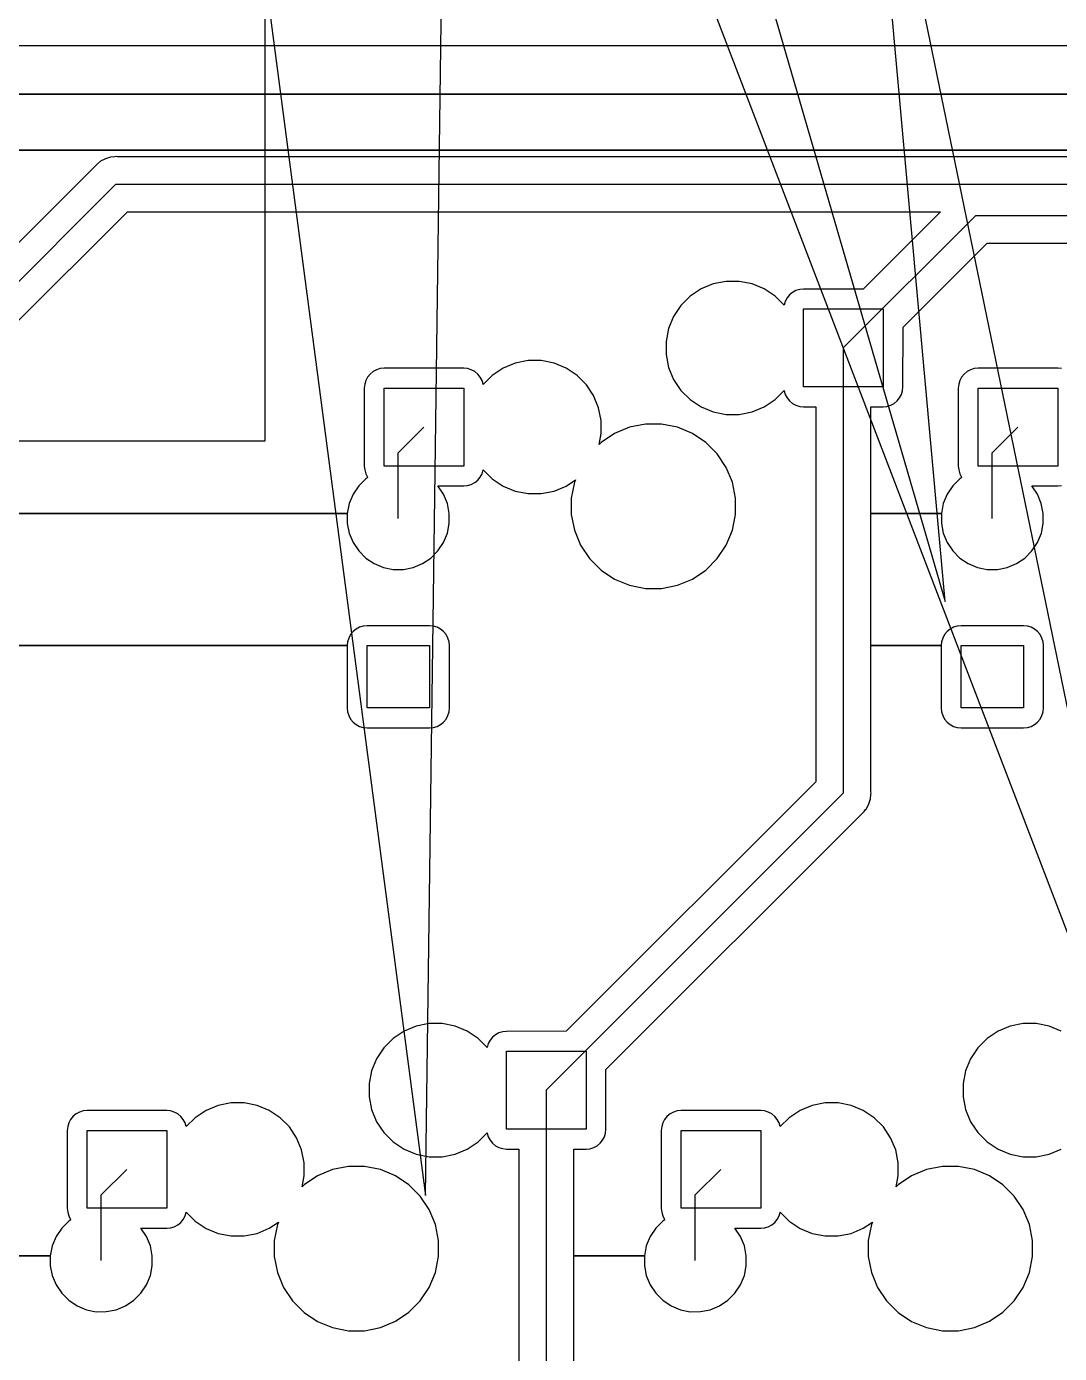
# Model space of a CAD drawing. Extents: x -29462 to 42578, y -23213 to 32194.
# Drawn here: x 7011 to 10691, y -13109 to -8379 of the extents above; entities that cross this region are included whole.
import ezdxf

# ---------------------------------------------------------------- set-up
doc = ezdxf.new("R2010")
doc.units = 0

msp = doc.modelspace()

# ---------------------------------------------------------------- linework, layer by layer
at = {"layer": 'Layer 1'}
for p, q in [((8431.6, -12545.546), (8594.55, -488.988)), ((11077.43, -12545.546), (8594.55, -488.988)), ((10283.7, -10428.88), (9388.29, -488.988)), ((7050.11, -2033.48), (8431.6, -12545.546)), ((7050.11, -2033.48), (11077.43, -12545.546)), ((7843.86, -2033.48), (10283.7, -10428.88)), ((7859.36, -8312.22), (7859.36, -9856.71)), ((4253.88, -8446.25), (38628, -8446.25)), ((17317.3906, -8619.97993), (4802.4, -8619.98)), ((4802.4, -8619.98), (17317.4, -8619.98)), ((17211.74058, -8820.3615), (4907.47, -8820.36)), ((4907.4732, -8820.3618), (17211.8, -8820.36)), ((7310.1702, -8844.60111), (7291.6282, -8850.21733)), ((7324.62, -8843.19), (7310.1702, -8844.60111)), ((7329.444, -8842.710223), (7324.618, -8843.19)), ((7324.618, -8843.19), (7324.62, -8843.19)), ((7334.27, -8843.19), (7329.444, -8842.710223)), ((16584.91978, -8843.19), (7334.27, -8843.19)), ((7256.49023, -8875.38977), (6816.81623, -9315.06377)), ((7259.56645, -8871.63622), (7256.49023, -8875.38977)), ((7263.32, -8868.56), (7259.56645, -8871.63622)), ((7274.55, -8859.36), (7263.3176, -8868.56044)), ((7263.3176, -8868.56044), (7263.32, -8868.56)), ((7274.5538, -8859.36132), (7274.55, -8859.36)), ((7274.55, -8859.36), (7274.55, -8859.36)), ((7291.6282, -8850.21733), (7274.5538, -8859.36132)), ((6745.95, -9524.84), (7329.303, -8941.487)), ((7329.31, -8941.49), (16589.6, -8941.49)), ((6958.66, -9451.35), (7370.168, -9039.842)), ((7370.168, -9039.842), (10267, -9039.85)), ((9920.95, -9524.84), (10393.107, -9052.4)), ((10267, -9039.85), (9991.777, -9315.073)), ((10393.1, -9052.4), (16543.6, -9052.4)), ((10133.7, -9451.35), (10434.097, -9150.953)), ((10434.097, -9150.953), (12272.6, -9150.96)), ((9414.3054, -9314.64867), (9375.4434, -9340.58487)), ((9457.4571, -9296.75577), (9414.3054, -9314.64867)), ((9503.29, -9287.64), (9457.4571, -9296.75577)), ((9550.021606, -9287.638025), (9503.29, -9287.64)), ((9595.854506, -9296.753795), (9550.021606, -9287.638025)), ((9639.034506, -9314.646695), (9595.854506, -9296.753795)), ((9677.868206, -9340.582895), (9639.034506, -9314.646695)), ((9765.6111, -9316.42467), (9752.2902, -9320.46044)), ((9779.44, -9315.07), (9765.6111, -9316.42467)), ((9991.777, -9315.073), (9779.44, -9315.07)), ((9375.4434, -9340.58487), (9342.3952, -9373.63307)), ((9709.844006, -9372.586895), (9677.868206, -9340.582895)), ((9713.93622, -9358.84264), (9709.90045, -9372.13534)), ((9720.48377, -9346.59424), (9713.93622, -9358.84264)), ((9729.2891, -9335.84154), (9720.48377, -9346.59424)), ((9740.0418, -9327.00799), (9729.2891, -9335.84154)), ((9752.2902, -9320.46044), (9740.0418, -9327.00799)), ((9316.4308, -9412.49507), (9298.5661, -9455.67507)), ((9342.3952, -9373.63307), (9316.4308, -9412.49507)), ((9709.90045, -9372.13534), (9709.844006, -9372.586895)), ((9779.44, -9663.75), (9779.44, -9385.96)), ((9779.44, -9385.96), (10062.8, -9385.96)), ((10062.8, -9385.96), (10062.8, -9663.75)), ((9298.5661, -9455.67507), (9289.45033, -9501.50797)), ((10133.69424, -9663.75576), (10133.7, -9451.35)), ((9289.45033, -9501.50797), (9289.45, -9548.21)), ((9289.45, -9548.21), (9298.56577, -9594.0429)), ((9920.95, -9524.84), (9920.95, -11112.3)), ((8271.1611, -9598.64467), (8257.8684, -9602.68044)), ((8284.99, -9597.29), (8271.1611, -9598.64467)), ((8568.311606, -9597.291975), (8284.99, -9597.29)), ((8582.140506, -9598.646645), (8568.311606, -9597.291975)), ((8595.461406, -9602.682415), (8582.140506, -9598.646645)), ((8708.7454, -9596.86867), (8669.8834, -9622.80487)), ((8751.8971, -9578.97577), (8708.7454, -9596.86867)), ((8797.73, -9569.86), (8751.8971, -9578.97577)), ((8844.47213, -9569.86203), (8797.73, -9569.86)), ((8890.30503, -9578.9778), (8844.47213, -9569.86203)), ((8933.48503, -9596.8707), (8890.30503, -9578.9778)), ((8972.31873, -9622.8069), (8933.48503, -9596.8707)), ((9298.56577, -9594.0429), (9316.43047, -9637.2229)), ((10387.8711, -9598.64467), (10374.5784, -9602.68044)), ((10401.7, -9597.29), (10387.8711, -9598.64467)), ((10684.981606, -9597.291975), (10401.7, -9597.29)), ((10698.810506, -9598.646645), (10684.981606, -9597.291975)), ((8219.4862, -9641.06264), (8215.45043, -9654.35534)), ((8226.03375, -9628.81424), (8219.4862, -9641.06264)), ((8234.8673, -9618.06154), (8226.03375, -9628.81424)), ((8245.5917, -9609.22799), (8234.8673, -9618.06154)), ((8257.8684, -9602.68044), (8245.5917, -9609.22799)), ((8607.709806, -9609.229965), (8595.461406, -9602.682415)), ((8618.462506, -9618.063515), (8607.709806, -9609.229965)), ((8627.267836, -9628.816215), (8618.462506, -9618.063515)), ((8633.815386, -9641.064615), (8627.267836, -9628.816215)), ((8637.851156, -9654.357315), (8633.815386, -9641.064615)), ((8669.8834, -9622.80487), (8637.9076, -9654.80887)), ((9005.36693, -9655.8551), (8972.31873, -9622.8069)), ((9316.43047, -9637.2229), (9342.39487, -9676.0849)), ((10336.1962, -9641.06264), (10332.16043, -9654.35534)), ((10342.74375, -9628.81424), (10336.1962, -9641.06264)), ((10351.5773, -9618.06154), (10342.74375, -9628.81424)), ((10362.3017, -9609.22799), (10351.5773, -9618.06154)), ((10374.5784, -9602.68044), (10362.3017, -9609.22799)), ((8215.45043, -9654.35534), (8214.09576, -9668.18424)), ((8214.09576, -9668.18424), (8214.1, -9945.98)), ((8284.99, -9945.98), (8284.99, -9668.18)), ((8284.99, -9668.18), (8568.32, -9668.18)), ((8568.32, -9668.18), (8568.32, -9945.98)), ((8637.9076, -9654.80887), (8637.851156, -9654.357315)), ((9031.33133, -9694.7171), (9005.36693, -9655.8551)), ((9049.22423, -9737.8971), (9031.33133, -9694.7171)), ((9342.39487, -9676.0849), (9375.44307, -9709.1049)), ((9677.8766, -9709.10693), (9709.8524, -9677.13113)), ((9709.8524, -9677.13113), (9709.908844, -9677.582685)), ((9709.908844, -9677.582685), (9713.944614, -9690.875385)), ((9713.944614, -9690.875385), (9720.492164, -9703.123785)), ((10062.8, -9663.75), (9779.44, -9663.75)), ((10121.75625, -9703.12576), (10128.3038, -9690.87736)), ((10128.3038, -9690.87736), (10132.33957, -9677.58466)), ((10132.33957, -9677.58466), (10133.69424, -9663.75576)), ((10330.80576, -9668.18424), (10330.8, -9945.98)), ((10332.16043, -9654.35534), (10330.80576, -9668.18424)), ((10401.7, -9945.98), (10401.7, -9668.18)), ((10401.7, -9668.18), (10685, -9668.18)), ((10685, -9668.18), (10685, -9945.98)), ((9058.34, -9783.73), (9049.22423, -9737.8971)), ((9375.44307, -9709.1049), (9414.30507, -9735.0693)), ((9414.30507, -9735.0693), (9457.45677, -9752.9622)), ((9595.8629, -9752.96423), (9639.0429, -9735.07133)), ((9639.0429, -9735.07133), (9677.8766, -9709.10693)), ((9720.492164, -9703.123785), (9729.297494, -9713.876485)), ((9729.297494, -9713.876485), (9740.050194, -9722.681815)), ((9740.050194, -9722.681815), (9752.298594, -9729.257585)), ((9752.298594, -9729.257585), (9765.619494, -9733.293355)), ((9765.619494, -9733.293355), (9779.448394, -9734.648025)), ((9779.448394, -9734.648025), (9822.76, -9734.65)), ((9822.76, -9734.65), (9822.76, -11071.6)), ((10019.4, -10114.7), (10019.4, -9734.65)), ((10019.4, -9734.65), (10062.8, -9734.65)), ((10062.8, -9734.65), (10076.6289, -9733.29533)), ((10076.6289, -9733.29533), (10089.9216, -9729.25956)), ((10089.9216, -9729.25956), (10102.1983, -9722.68379)), ((10102.1983, -9722.68379), (10112.9227, -9713.87846)), ((10112.9227, -9713.87846), (10121.75625, -9703.12576)), ((9058.33592, -9830.43314), (9058.34, -9783.73)), ((9457.45677, -9752.9622), (9503.28967, -9762.07797)), ((9503.28967, -9762.07797), (9550.03, -9762.08)), ((9550.03, -9762.08), (9595.8629, -9752.96423)), ((8335.14, -9898.22), (8426.5799, -9807.0623)), ((9050.65948, -9869.04114), (9058.33592, -9830.43314)), ((9105.7492, -9829.8405), (9057.7997, -9861.8727)), ((9159.0327, -9807.7707), (9105.7492, -9829.8405)), ((9215.59, -9796.51), (9159.0327, -9807.7707)), ((9273.2759, -9796.5377), (9215.59, -9796.51)), ((9329.8332, -9807.7984), (9273.2759, -9796.5377)), ((9383.1167, -9829.8682), (9329.8332, -9807.7984)), ((9431.0662, -9861.9004), (9383.1167, -9829.8682)), ((10451.8, -9898.22), (10543.2399, -9807.0623)), ((7859.36, -9856.71), (6314.93, -9856.71)), ((9057.7997, -9861.8727), (9050.65948, -9869.04114)), ((9471.8473, -9902.6815), (9431.0662, -9861.9004)), ((8335.14, -10132.5), (8335.14, -9898.22)), ((9503.8795, -9950.6592), (9471.8473, -9902.6815)), ((10451.8, -10132.5), (10451.8, -9898.22)), ((8214.1, -9945.98), (8215.45467, -9959.8089)), ((8215.45467, -9959.8089), (8219.49044, -9973.1016)), ((8219.49044, -9973.1016), (8226.03799, -9985.35)), ((8568.32, -9945.98), (8284.99, -9945.98)), ((8627.27623, -9985.37576), (8633.82378, -9973.12736)), ((8633.82378, -9973.12736), (8637.85955, -9959.83466)), ((8637.85955, -9959.83466), (8637.915994, -9959.383105)), ((8637.915994, -9959.383105), (8669.891794, -9991.358905)), ((9525.9493, -10003.9145), (9503.8795, -9950.6592)), ((10330.8, -9945.98), (10332.15467, -9959.8089)), ((10332.15467, -9959.8089), (10336.19044, -9973.1016)), ((10336.19044, -9973.1016), (10342.73799, -9985.35)), ((10685, -9945.98), (10401.7, -9945.98)), ((8194.231565, -10016.84596), (8174.334865, -10046.59216)), ((8219.518665, -9991.53066), (8194.231565, -10016.84596)), ((8226.997545, -9986.53533), (8219.518665, -9991.53066)), ((8226.03799, -9985.35), (8226.997545, -9986.53533)), ((8496.32132, -10046.5434), (8476.45292, -10016.8254)), ((8476.45292, -10016.8254), (8568.32, -10016.9)), ((8568.32, -10016.9), (8582.1489, -10015.54533)), ((8582.1489, -10015.54533), (8595.4698, -10011.50956)), ((8595.4698, -10011.50956), (8607.7182, -10004.93379)), ((8607.7182, -10004.93379), (8618.4709, -9996.12846)), ((8618.4709, -9996.12846), (8627.27623, -9985.37576)), ((8669.891794, -9991.358905), (8708.753794, -10017.323305)), ((8708.753794, -10017.323305), (8751.905494, -10035.216205)), ((8890.3029, -10035.18423), (8933.4829, -10017.29133)), ((8933.4829, -10017.29133), (8966.5029, -9995.22153)), ((8962.91868, -10003.88575), (8951.65798, -10060.47125)), ((8966.5029, -9995.22153), (8962.91868, -10003.88575)), ((9537.21, -10060.5), (9525.9493, -10003.9145)), ((10310.931565, -10016.84596), (10291.034865, -10046.59216)), ((10336.218665, -9991.53066), (10310.931565, -10016.84596)), ((10343.697545, -9986.53533), (10336.218665, -9991.53066)), ((10342.73799, -9985.35), (10343.697545, -9986.53533)), ((10612.94132, -10046.5434), (10593.07292, -10016.8254)), ((10593.07292, -10016.8254), (10685, -10016.9)), ((10685, -10016.9), (10698.8289, -10015.54533)), ((8174.334865, -10046.59216), (8160.647065, -10079.64036)), ((8510.00912, -10079.5916), (8496.32132, -10046.5434)), ((8751.905494, -10035.216205), (8797.738394, -10044.331975)), ((8797.738394, -10044.331975), (8844.47, -10044.3)), ((8844.47, -10044.3), (8890.3029, -10035.18423)), ((8951.65798, -10060.47125), (8951.66, -10118.1)), ((9537.2141, -10118.166), (9537.21, -10060.5)), ((10291.034865, -10046.59216), (10277.347065, -10079.64036)), ((10626.62912, -10079.5916), (10612.94132, -10046.5434)), ((6844.45, -10114.7), (8153.65, -10114.7)), ((8153.647955, -10114.74876), (6844.45, -10114.7)), ((8160.647065, -10079.64036), (8153.647955, -10114.74876)), ((8153.65, -10114.7), (8153.65, -10150.5)), ((8516.98, -10114.7), (8510.00912, -10079.5916)), ((8516.98348, -10150.52662), (8516.98, -10114.7)), ((8951.66, -10118.1), (8962.9207, -10174.6573)), ((9525.9534, -10174.7233), (9537.2141, -10118.166)), ((10019.4, -10586), (10019.4, -10114.7)), ((10019.4, -10114.7), (10270.3, -10114.7)), ((10270.347955, -10114.74876), (10019.4, -10114.7)), ((10270.3, -10114.7), (10270.3, -10150.5)), ((10277.347065, -10079.64036), (10270.347955, -10114.74876)), ((10633.6, -10114.7), (10626.62912, -10079.5916)), ((10633.67348, -10150.52662), (10633.6, -10114.7)), ((8153.65, -10150.5), (8160.64911, -10185.6084)), ((8510.0126, -10185.63502), (8516.98348, -10150.52662)), ((10270.3, -10150.5), (10277.29911, -10185.6084)), ((10626.7026, -10185.63502), (10633.67348, -10150.52662)), ((8160.64911, -10185.6084), (8174.33691, -10218.6566)), ((8496.3248, -10218.68322), (8510.0126, -10185.63502)), ((8962.9207, -10174.6573), (8984.9905, -10227.9408)), ((9503.8836, -10228.0068), (9525.9534, -10174.7233)), ((10277.29911, -10185.6084), (10290.98691, -10218.6566)), ((10613.0148, -10218.68322), (10626.7026, -10185.63502)), ((8174.33691, -10218.6566), (8194.23361, -10248.4028)), ((8194.23361, -10248.4028), (8219.52071, -10273.7181)), ((8451.141, -10273.74472), (8476.4281, -10248.42942)), ((8476.4281, -10248.42942), (8496.3248, -10218.68322)), ((8984.9905, -10227.9408), (9017.0227, -10275.9185)), ((9471.8514, -10275.9845), (9503.8836, -10228.0068)), ((10290.98691, -10218.6566), (10310.88361, -10248.4028)), ((10310.88361, -10248.4028), (10336.17071, -10273.7181)), ((10567.831, -10273.74472), (10593.1181, -10248.42942)), ((10593.1181, -10248.42942), (10613.0148, -10218.68322)), ((8219.52071, -10273.7181), (8249.26691, -10293.5865)), ((8249.26691, -10293.5865), (8282.34331, -10307.3025)), ((8282.34331, -10307.3025), (8317.42351, -10314.27338)), ((8353.21, -10314.3), (8388.3184, -10307.32912)), ((8388.3184, -10307.32912), (8421.3948, -10293.61312)), ((8421.3948, -10293.61312), (8451.141, -10273.74472)), ((9017.0227, -10275.9185), (9057.8038, -10316.6714)), ((9431.0703, -10316.7374), (9471.8514, -10275.9845)), ((10336.17071, -10273.7181), (10365.91691, -10293.5865)), ((10365.91691, -10293.5865), (10398.99331, -10307.3025)), ((10398.99331, -10307.3025), (10434.07351, -10314.27338)), ((10469.9, -10314.3), (10505.0084, -10307.32912)), ((10505.0084, -10307.32912), (10538.0848, -10293.61312)), ((10538.0848, -10293.61312), (10567.831, -10273.74472)), ((8317.42351, -10314.27338), (8353.21, -10314.3)), ((9057.8038, -10316.6714), (9105.7533, -10348.7318)), ((9105.7533, -10348.7318), (9159.0368, -10370.8016)), ((9329.8373, -10370.8676), (9383.1208, -10348.7978)), ((9383.1208, -10348.7978), (9431.0703, -10316.7374)), ((10434.07351, -10314.27338), (10469.9, -10314.3)), ((9159.0368, -10370.8016), (9215.5941, -10382.034)), ((9215.5941, -10382.034), (9273.28, -10382.1)), ((9273.28, -10382.1), (9329.8373, -10370.8676)), ((8165.27197, -10546.59594), (8158.72442, -10558.87264)), ((8174.0773, -10535.87154), (8165.27197, -10546.59594)), ((8184.83, -10527.03799), (8174.0773, -10535.87154)), ((8197.0784, -10520.49044), (8184.83, -10527.03799)), ((8210.3711, -10516.45467), (8197.0784, -10520.49044)), ((8224.2, -10515.1), (8210.3711, -10516.45467)), ((8446.42756, -10515.10576), (8224.2, -10515.1)), ((8460.28466, -10516.46043), (8446.42756, -10515.10576)), ((8473.57736, -10520.4962), (8460.28466, -10516.46043)), ((8485.82576, -10527.04375), (8473.57736, -10520.4962)), ((8496.57846, -10535.8773), (8485.82576, -10527.04375)), ((8505.38379, -10546.6017), (8496.57846, -10535.8773)), ((8511.93134, -10558.8784), (8505.38379, -10546.6017)), ((10281.97197, -10546.59594), (10275.42442, -10558.87264)), ((10290.7773, -10535.87154), (10281.97197, -10546.59594)), ((10301.53, -10527.03799), (10290.7773, -10535.87154)), ((10313.7784, -10520.49044), (10301.53, -10527.03799)), ((10327.0711, -10516.45467), (10313.7784, -10520.49044)), ((10340.9, -10515.1), (10327.0711, -10516.45467)), ((10563.07756, -10515.10576), (10340.9, -10515.1)), ((10576.93466, -10516.46043), (10563.07756, -10515.10576)), ((10590.22736, -10520.4962), (10576.93466, -10516.46043)), ((10602.47576, -10527.04375), (10590.22736, -10520.4962)), ((10613.22846, -10535.8773), (10602.47576, -10527.04375)), ((10622.03379, -10546.6017), (10613.22846, -10535.8773)), ((10628.58134, -10558.8784), (10622.03379, -10546.6017)), ((8153.30576, -10585.99424), (6844.45, -10586)), ((6844.45, -10586), (8153.31, -10586)), ((8154.68865, -10572.16534), (8153.30576, -10585.99424)), ((8153.31, -10586), (8153.31, -10808.2)), ((8158.72442, -10558.87264), (8154.68865, -10572.16534)), ((8224.2, -10808.2), (8224.2, -10586)), ((8224.2, -10586), (8446.42, -10586)), ((8446.42, -10586), (8446.42, -10808.2)), ((8515.96711, -10572.1711), (8511.93134, -10558.8784)), ((8517.35, -10586), (8515.96711, -10572.1711)), ((8517.34244, -10808.20576), (8517.35, -10586)), ((10270.00576, -10585.99424), (10019.4, -10586)), ((10019.4, -11107.51978), (10019.4, -10586)), ((10019.4, -10586), (10270, -10586)), ((10270, -10586), (10270, -10808.2)), ((10271.38865, -10572.16534), (10270.00576, -10585.99424)), ((10275.42442, -10558.87264), (10271.38865, -10572.16534)), ((10340.9, -10808.2), (10340.9, -10586)), ((10340.9, -10586), (10563.1, -10586)), ((10563.1, -10586), (10563.1, -10808.2)), ((10632.61711, -10572.1711), (10628.58134, -10558.8784)), ((10634, -10586), (10632.61711, -10572.1711)), ((10634.02244, -10808.20576), (10634, -10586)), ((8153.31, -10808.2), (8154.69289, -10822.0289)), ((8154.69289, -10822.0289), (8158.72866, -10835.3216)), ((8446.42, -10808.2), (8224.2, -10808.2)), ((8511.92378, -10835.32736), (8515.95955, -10822.03466)), ((8515.95955, -10822.03466), (8517.34244, -10808.20576)), ((10270, -10808.2), (10271.38289, -10822.0289)), ((10271.38289, -10822.0289), (10275.41866, -10835.3216)), ((10563.1, -10808.2), (10340.9, -10808.2)), ((10628.60378, -10835.32736), (10632.63955, -10822.03466)), ((10632.63955, -10822.03466), (10634.02244, -10808.20576)), ((8158.72866, -10835.3216), (8165.27621, -10847.5983)), ((8165.27621, -10847.5983), (8174.08154, -10858.3227)), ((8174.08154, -10858.3227), (8184.83424, -10867.15625)), ((8184.83424, -10867.15625), (8197.08264, -10873.7038)), ((8197.08264, -10873.7038), (8210.37534, -10877.73957)), ((8210.37534, -10877.73957), (8224.20424, -10879.09424)), ((8446.42, -10879.1), (8460.2771, -10877.74533)), ((8460.2771, -10877.74533), (8473.5698, -10873.70956)), ((8473.5698, -10873.70956), (8485.8182, -10867.16201)), ((8485.8182, -10867.16201), (8496.5709, -10858.32846)), ((8496.5709, -10858.32846), (8505.37623, -10847.60406)), ((8505.37623, -10847.60406), (8511.92378, -10835.32736)), ((10275.41866, -10835.3216), (10281.96621, -10847.5983)), ((10281.96621, -10847.5983), (10290.77154, -10858.3227)), ((10290.77154, -10858.3227), (10301.52424, -10867.15625)), ((10301.52424, -10867.15625), (10313.77264, -10873.7038)), ((10313.77264, -10873.7038), (10327.06534, -10877.73957)), ((10327.06534, -10877.73957), (10340.89424, -10879.09424)), ((10563.1, -10879.1), (10576.9571, -10877.74533)), ((10576.9571, -10877.74533), (10590.2498, -10873.70956)), ((10590.2498, -10873.70956), (10602.4982, -10867.16201)), ((10602.4982, -10867.16201), (10613.2509, -10858.32846)), ((10613.2509, -10858.32846), (10622.05623, -10847.60406)), ((10622.05623, -10847.60406), (10628.60378, -10835.32736)), ((8224.20424, -10879.09424), (8446.42, -10879.1)), ((10340.89424, -10879.09424), (10563.1, -10879.1)), ((9920.95, -11112.3), (8862.62, -12170.63)), ((9822.76, -11071.6), (8933.478, -11960.882)), ((10019.879777, -11112.34578), (10019.4, -11107.51978)), ((10019.4, -11117.2), (10019.879777, -11112.34578)), ((10003.27642, -11167.27801), (10012.39219, -11150.17531)), ((10012.39219, -11150.17531), (10018.00841, -11131.66151)), ((10018.00841, -11131.66151), (10019.44774, -11117.21171)), ((10019.44774, -11117.21171), (10019.4, -11117.2)), ((9075.33, -12097.2), (9987.218, -11185.312)), ((9987.218, -11185.312), (9990.97155, -11182.23578)), ((9990.97155, -11182.23578), (9994.75332, -11177.63556)), ((9994.75332, -11177.63556), (10000.56709, -11170.55179)), ((10000.56709, -11170.55179), (10003.27642, -11167.27801)), ((8355.9754, -11960.50867), (8317.1134, -11986.44487)), ((8399.1271, -11942.61577), (8355.9754, -11960.50867)), ((8444.96, -11933.5), (8399.1271, -11942.61577)), ((8491.691606, -11933.468025), (8444.96, -11933.5)), ((8537.524506, -11942.583795), (8491.691606, -11933.468025)), ((8580.704506, -11960.476695), (8537.524506, -11942.583795)), ((8619.538206, -11986.412895), (8580.704506, -11960.476695)), ((8693.9602, -11966.29044), (8681.7118, -11972.83799)), ((8707.2811, -11962.25467), (8693.9602, -11966.29044)), ((8721.11, -11960.9), (8707.2811, -11962.25467)), ((8933.478, -11960.882), (8721.11, -11960.9)), ((10472.6154, -11960.50867), (10433.7534, -11986.44487)), ((10515.7671, -11942.61577), (10472.6154, -11960.50867)), ((10561.6, -11933.5), (10515.7671, -11942.61577)), ((10608.381606, -11933.468025), (10561.6, -11933.5)), ((10654.214506, -11942.583795), (10608.381606, -11933.468025)), ((10697.394506, -11960.476695), (10654.214506, -11942.583795)), ((8317.1134, -11986.44487), (8284.0652, -12019.49307)), ((8651.514006, -12018.416895), (8619.538206, -11986.412895)), ((8655.60622, -12004.67264), (8651.57045, -12017.96534)), ((8662.15377, -11992.42424), (8655.60622, -12004.67264)), ((8670.9591, -11981.67154), (8662.15377, -11992.42424)), ((8681.7118, -11972.83799), (8670.9591, -11981.67154)), ((10433.7534, -11986.44487), (10400.7052, -12019.49307)), ((8258.1008, -12058.35507), (8240.2361, -12101.53507)), ((8284.0652, -12019.49307), (8258.1008, -12058.35507)), ((8651.57045, -12017.96534), (8651.514006, -12018.416895)), ((8721.11, -12309.6), (8721.11, -12031.8)), ((8721.11, -12031.8), (9004.43, -12031.8)), ((9004.43, -12031.8), (9004.43, -12309.6)), ((10374.7408, -12058.35507), (10356.8761, -12101.53507)), ((10400.7052, -12019.49307), (10374.7408, -12058.35507)), ((8240.2361, -12101.53507), (8231.12033, -12147.36797)), ((9075.32424, -12309.60576), (9075.33, -12097.2)), ((10356.8761, -12101.53507), (10347.76033, -12147.36797)), ((8231.12033, -12147.36797), (8231.12, -12194)), ((10347.76033, -12147.36797), (10347.8, -12194)), ((8231.12, -12194), (8240.23577, -12239.8329)), ((8862.62, -12170.7), (8862.62, -13184.1)), ((10347.8, -12194), (10356.91577, -12239.8329)), ((7199.5384, -12248.49044), (7187.2617, -12255.03799)), ((7212.8311, -12244.45467), (7199.5384, -12248.49044)), ((7226.66, -12243.1), (7212.8311, -12244.45467)), ((7509.981606, -12243.131975), (7226.66, -12243.1)), ((7523.810506, -12244.486645), (7509.981606, -12243.131975)), ((7537.131406, -12248.522415), (7523.810506, -12244.486645)), ((7549.379806, -12255.069965), (7537.131406, -12248.522415)), ((7650.4154, -12242.70867), (7611.5534, -12268.64487)), ((7693.5671, -12224.81577), (7650.4154, -12242.70867)), ((7739.4, -12215.7), (7693.5671, -12224.81577)), ((7786.14213, -12215.73203), (7739.4, -12215.7)), ((7831.97503, -12224.8478), (7786.14213, -12215.73203)), ((7875.15503, -12242.7407), (7831.97503, -12224.8478)), ((7913.98873, -12268.6769), (7875.15503, -12242.7407)), ((8240.23577, -12239.8329), (8258.10047, -12283.0129)), ((9316.2084, -12248.49044), (9303.9317, -12255.03799)), ((9329.5011, -12244.45467), (9316.2084, -12248.49044)), ((9343.33, -12243.1), (9329.5011, -12244.45467)), ((9626.651606, -12243.131975), (9343.33, -12243.1)), ((9640.480506, -12244.486645), (9626.651606, -12243.131975)), ((9653.801406, -12248.522415), (9640.480506, -12244.486645)), ((9666.049806, -12255.069965), (9653.801406, -12248.522415)), ((9767.0854, -12242.70867), (9728.2234, -12268.64487)), ((9810.2371, -12224.81577), (9767.0854, -12242.70867)), ((9856.07, -12215.7), (9810.2371, -12224.81577)), ((9902.83213, -12215.73203), (9856.07, -12215.7)), ((9948.66503, -12224.8478), (9902.83213, -12215.73203)), ((9991.84503, -12242.7407), (9948.66503, -12224.8478)), ((10030.67873, -12268.6769), (9991.84503, -12242.7407)), ((10356.91577, -12239.8329), (10374.78047, -12283.0129)), ((7161.1562, -12286.87264), (7157.12043, -12300.16534)), ((7167.70375, -12274.62424), (7161.1562, -12286.87264)), ((7176.5373, -12263.87154), (7167.70375, -12274.62424)), ((7187.2617, -12255.03799), (7176.5373, -12263.87154)), ((7560.132506, -12263.903515), (7549.379806, -12255.069965)), ((7568.937836, -12274.656215), (7560.132506, -12263.903515)), ((7575.485386, -12286.904615), (7568.937836, -12274.656215)), ((7579.521156, -12300.197315), (7575.485386, -12286.904615)), ((7611.5534, -12268.64487), (7579.5776, -12300.64887)), ((7947.03693, -12301.7251), (7913.98873, -12268.6769)), ((8258.10047, -12283.0129), (8284.06487, -12321.8749)), ((9277.8262, -12286.87264), (9273.79043, -12300.16534)), ((9284.37375, -12274.62424), (9277.8262, -12286.87264)), ((9293.2073, -12263.87154), (9284.37375, -12274.62424)), ((9303.9317, -12255.03799), (9293.2073, -12263.87154)), ((9676.802506, -12263.903515), (9666.049806, -12255.069965)), ((9685.607836, -12274.656215), (9676.802506, -12263.903515)), ((9692.155386, -12286.904615), (9685.607836, -12274.656215)), ((9696.191156, -12300.197315), (9692.155386, -12286.904615)), ((9728.2234, -12268.64487), (9696.2476, -12300.64887)), ((10063.72693, -12301.7251), (10030.67873, -12268.6769)), ((10374.78047, -12283.0129), (10400.74487, -12321.8749)), ((7157.12043, -12300.16534), (7155.76576, -12313.99424)), ((7155.76576, -12313.99424), (7155.77, -12591.8)), ((7226.66, -12591.8), (7226.66, -12314)), ((7226.66, -12314), (7509.98, -12314)), ((7509.98, -12314), (7509.98, -12591.8)), ((7579.5776, -12300.64887), (7579.521156, -12300.197315)), ((7973.00133, -12340.5871), (7947.03693, -12301.7251)), ((7990.89423, -12383.7671), (7973.00133, -12340.5871)), ((8284.06487, -12321.8749), (8317.11307, -12354.8949)), ((8619.5366, -12354.92693), (8651.5124, -12322.95113)), ((8651.5124, -12322.95113), (8651.568844, -12323.402685)), ((8651.568844, -12323.402685), (8655.604614, -12336.695385)), ((8655.604614, -12336.695385), (8662.152164, -12348.943785)), ((9004.43, -12309.6), (8721.11, -12309.6)), ((9063.38625, -12348.97576), (9069.9338, -12336.72736)), ((9069.9338, -12336.72736), (9073.96957, -12323.43466)), ((9073.96957, -12323.43466), (9075.32424, -12309.60576)), ((9272.43576, -12313.99424), (9272.43, -12591.8)), ((9273.79043, -12300.16534), (9272.43576, -12313.99424)), ((9343.33, -12591.8), (9343.33, -12314)), ((9343.33, -12314), (9626.65, -12314)), ((9626.65, -12314), (9626.65, -12591.8)), ((9696.2476, -12300.64887), (9696.191156, -12300.197315)), ((10089.69133, -12340.5871), (10063.72693, -12301.7251)), ((10107.58423, -12383.7671), (10089.69133, -12340.5871)), ((10400.74487, -12321.8749), (10433.79307, -12354.8949)), ((8000.01, -12429.6), (7990.89423, -12383.7671)), ((8317.11307, -12354.8949), (8355.97507, -12380.8593)), ((8355.97507, -12380.8593), (8399.12677, -12398.7522)), ((8537.5229, -12398.78423), (8580.7029, -12380.89133)), ((8580.7029, -12380.89133), (8619.5366, -12354.92693)), ((8662.152164, -12348.943785), (8670.957494, -12359.696485)), ((8670.957494, -12359.696485), (8681.710194, -12368.501815)), ((8681.710194, -12368.501815), (8693.958594, -12375.077585)), ((8693.958594, -12375.077585), (8707.279494, -12379.113355)), ((8707.279494, -12379.113355), (8721.108394, -12380.468025)), ((8721.108394, -12380.468025), (8764.43, -12380.5)), ((8764.43, -12380.5), (8764.43, -13179.4)), ((8961.11, -12760.6), (8961.11, -12380.5)), ((8961.11, -12380.5), (9004.43, -12380.5)), ((9004.43, -12380.5), (9018.2589, -12379.14533)), ((9018.2589, -12379.14533), (9031.5516, -12375.10956)), ((9031.5516, -12375.10956), (9043.8283, -12368.53379)), ((9043.8283, -12368.53379), (9054.5527, -12359.72846)), ((9054.5527, -12359.72846), (9063.38625, -12348.97576)), ((10116.7, -12429.6), (10107.58423, -12383.7671)), ((10433.79307, -12354.8949), (10472.65507, -12380.8593)), ((10472.65507, -12380.8593), (10515.80677, -12398.7522)), ((10654.2329, -12398.78423), (10697.4129, -12380.89133)), ((8000.00592, -12476.22314), (8000.01, -12429.6)), ((8399.12677, -12398.7522), (8444.95967, -12407.86797)), ((8444.95967, -12407.86797), (8491.69, -12407.9)), ((8491.69, -12407.9), (8537.5229, -12398.78423)), ((10116.64592, -12476.22314), (10116.7, -12429.6)), ((10515.80677, -12398.7522), (10561.63967, -12407.86797)), ((10561.63967, -12407.86797), (10608.4, -12407.9)), ((10608.4, -12407.9), (10654.2329, -12398.78423)), ((7276.81, -12544.1), (7368.2499, -12452.9423)), ((7992.32948, -12514.83114), (8000.00592, -12476.22314)), ((8047.4192, -12475.6305), (7999.4697, -12507.6627)), ((8100.7027, -12453.5607), (8047.4192, -12475.6305)), ((8157.26, -12442.3), (8100.7027, -12453.5607)), ((8214.9459, -12442.3377), (8157.26, -12442.3)), ((8271.5032, -12453.5984), (8214.9459, -12442.3377)), ((8324.7867, -12475.6682), (8271.5032, -12453.5984)), ((8372.7362, -12507.7004), (8324.7867, -12475.6682)), ((9393.48, -12544.1), (9484.9199, -12452.9423)), ((10108.96948, -12514.83114), (10116.64592, -12476.22314)), ((10164.0592, -12475.6305), (10116.1097, -12507.6627)), ((10217.3427, -12453.5607), (10164.0592, -12475.6305)), ((10273.9, -12442.3), (10217.3427, -12453.5607)), ((10331.5659, -12442.3377), (10273.9, -12442.3)), ((10388.1232, -12453.5984), (10331.5659, -12442.3377)), ((10441.4067, -12475.6682), (10388.1232, -12453.5984)), ((10489.3562, -12507.7004), (10441.4067, -12475.6682)), ((7999.4697, -12507.6627), (7992.32948, -12514.83114)), ((8413.5173, -12548.4815), (8372.7362, -12507.7004)), ((10116.1097, -12507.6627), (10108.96948, -12514.83114)), ((10530.1373, -12548.4815), (10489.3562, -12507.7004)), ((7276.81, -12778.3), (7276.81, -12544.1)), ((8445.5495, -12596.4592), (8413.5173, -12548.4815)), ((9393.48, -12778.3), (9393.48, -12544.1)), ((10562.1695, -12596.4592), (10530.1373, -12548.4815)), ((7155.77, -12591.8), (7157.12467, -12605.6289)), ((7157.12467, -12605.6289), (7161.16044, -12618.9216)), ((7161.16044, -12618.9216), (7167.70799, -12631.17)), ((7509.98, -12591.8), (7226.66, -12591.8)), ((7568.93623, -12631.17576), (7575.48378, -12618.92736)), ((7575.48378, -12618.92736), (7579.51955, -12605.63466)), ((7579.51955, -12605.63466), (7579.575994, -12605.183105)), ((7579.575994, -12605.183105), (7611.551794, -12637.158905)), ((8467.6193, -12649.7145), (8445.5495, -12596.4592)), ((9272.43, -12591.8), (9273.78467, -12605.6289)), ((9273.78467, -12605.6289), (9277.82044, -12618.9216)), ((9277.82044, -12618.9216), (9284.36799, -12631.17)), ((9626.65, -12591.8), (9343.33, -12591.8)), ((9685.60623, -12631.17576), (9692.15378, -12618.92736)), ((9692.15378, -12618.92736), (9696.18955, -12605.63466)), ((9696.18955, -12605.63466), (9696.245994, -12605.183105)), ((9696.245994, -12605.183105), (9728.221794, -12637.158905)), ((10584.2393, -12649.7145), (10562.1695, -12596.4592)), ((7135.901565, -12662.66596), (7116.004865, -12692.41216)), ((7161.188665, -12637.35066), (7135.901565, -12662.66596)), ((7168.667545, -12632.35533), (7161.188665, -12637.35066)), ((7167.70799, -12631.17), (7168.667545, -12632.35533)), ((7418.12292, -12662.7254), (7509.98, -12662.7)), ((7437.99132, -12692.4434), (7418.12292, -12662.7254)), ((7509.98, -12662.7), (7523.8089, -12661.34533)), ((7523.8089, -12661.34533), (7537.1298, -12657.30956)), ((7537.1298, -12657.30956), (7549.3782, -12650.73379)), ((7549.3782, -12650.73379), (7560.1309, -12641.92846)), ((7560.1309, -12641.92846), (7568.93623, -12631.17576)), ((7611.551794, -12637.158905), (7650.413794, -12663.123305)), ((7650.413794, -12663.123305), (7693.565494, -12681.016205)), ((7831.9729, -12680.98423), (7875.1529, -12663.09133)), ((7875.1529, -12663.09133), (7908.1729, -12641.02153)), ((7904.58868, -12649.68575), (7893.32798, -12706.27125)), ((7908.1729, -12641.02153), (7904.58868, -12649.68575)), ((8478.88, -12706.3), (8467.6193, -12649.7145)), ((9252.561565, -12662.66596), (9232.664865, -12692.41216)), ((9277.848665, -12637.35066), (9252.561565, -12662.66596)), ((9285.327545, -12632.35533), (9277.848665, -12637.35066)), ((9284.36799, -12631.17), (9285.327545, -12632.35533)), ((9534.78292, -12662.7254), (9626.65, -12662.7)), ((9554.65132, -12692.4434), (9534.78292, -12662.7254)), ((9626.65, -12662.7), (9640.4789, -12661.34533)), ((9640.4789, -12661.34533), (9653.7998, -12657.30956)), ((9653.7998, -12657.30956), (9666.0482, -12650.73379)), ((9666.0482, -12650.73379), (9676.8009, -12641.92846)), ((9676.8009, -12641.92846), (9685.60623, -12631.17576)), ((9728.221794, -12637.158905), (9767.083794, -12663.123305)), ((9767.083794, -12663.123305), (9810.235494, -12681.016205)), ((9948.6329, -12680.98423), (9991.8129, -12663.09133)), ((9991.8129, -12663.09133), (10024.8329, -12641.02153)), ((10021.24868, -12649.68575), (10009.98798, -12706.27125)), ((10024.8329, -12641.02153), (10021.24868, -12649.68575)), ((10595.5, -12706.3), (10584.2393, -12649.7145)), ((7116.004865, -12692.41216), (7102.317065, -12725.46036)), ((7451.67912, -12725.4916), (7437.99132, -12692.4434)), ((7693.565494, -12681.016205), (7739.398394, -12690.131975)), ((7739.398394, -12690.131975), (7786.14, -12690.1)), ((7786.14, -12690.1), (7831.9729, -12680.98423)), ((7893.32798, -12706.27125), (7893.33, -12764)), ((8478.8841, -12763.966), (8478.88, -12706.3)), ((9232.664865, -12692.41216), (9218.977065, -12725.46036)), ((9568.33912, -12725.4916), (9554.65132, -12692.4434)), ((9810.235494, -12681.016205), (9856.068394, -12690.131975)), ((9856.068394, -12690.131975), (9902.8, -12690.1)), ((9902.8, -12690.1), (9948.6329, -12680.98423)), ((10009.98798, -12706.27125), (10010, -12764)), ((10595.5341, -12763.966), (10595.5, -12706.3)), ((7095.317955, -12760.56876), (6844.45, -12760.6)), ((6844.45, -12760.6), (7095.32, -12760.6)), ((7102.317065, -12725.46036), (7095.317955, -12760.56876)), ((7095.32, -12760.6), (7095.32, -12796.4)), ((7458.65, -12760.6), (7451.67912, -12725.4916)), ((7458.64348, -12796.32662), (7458.65, -12760.6)), ((7893.33, -12764), (7904.5907, -12820.5573)), ((8467.6234, -12820.5233), (8478.8841, -12763.966)), ((9211.977955, -12760.56876), (8961.11, -12760.6)), ((8961.112, -13143.572), (8961.11, -12760.6)), ((8961.11, -12760.6), (9211.98, -12760.6)), ((9218.977065, -12725.46036), (9211.977955, -12760.56876)), ((9211.98, -12760.6), (9211.98, -12796.4)), ((9575.31, -12760.6), (9568.33912, -12725.4916)), ((9575.31348, -12796.32662), (9575.31, -12760.6)), ((10010, -12764), (10021.2607, -12820.5573)), ((10584.2734, -12820.5233), (10595.5341, -12763.966)), ((7095.32, -12796.4), (7102.31911, -12831.5084)), ((7451.6726, -12831.43502), (7458.64348, -12796.32662)), ((9211.98, -12796.4), (9218.97911, -12831.5084)), ((9568.3426, -12831.43502), (9575.31348, -12796.32662)), ((7102.31911, -12831.5084), (7116.00691, -12864.5566)), ((7116.00691, -12864.5566), (7135.90361, -12894.3028)), ((7418.0881, -12894.22942), (7437.9848, -12864.48322)), ((7437.9848, -12864.48322), (7451.6726, -12831.43502)), ((7904.5907, -12820.5573), (7926.6605, -12873.8408)), ((8445.5536, -12873.8068), (8467.6234, -12820.5233)), ((9218.97911, -12831.5084), (9232.66691, -12864.5566)), ((9232.66691, -12864.5566), (9252.56361, -12894.3028)), ((9534.7581, -12894.22942), (9554.6548, -12864.48322)), ((9554.6548, -12864.48322), (9568.3426, -12831.43502)), ((10021.2607, -12820.5573), (10043.3305, -12873.8408)), ((10562.2036, -12873.8068), (10584.2734, -12820.5233)), ((7135.90361, -12894.3028), (7161.19071, -12919.6181)), ((7392.801, -12919.54472), (7418.0881, -12894.22942)), ((7926.6605, -12873.8408), (7958.6927, -12921.8185)), ((8413.5214, -12921.7845), (8445.5536, -12873.8068)), ((9252.56361, -12894.3028), (9277.85071, -12919.6181)), ((9509.471, -12919.54472), (9534.7581, -12894.22942)), ((10043.3305, -12873.8408), (10075.3627, -12921.8185)), ((10530.1714, -12921.7845), (10562.2036, -12873.8068)), ((7161.19071, -12919.6181), (7190.93691, -12939.4865)), ((7190.93691, -12939.4865), (7224.01331, -12953.2025)), ((7224.01331, -12953.2025), (7259.09351, -12960.17338)), ((7294.87, -12960.1), (7329.9784, -12953.12912)), ((7329.9784, -12953.12912), (7363.0548, -12939.41312)), ((7363.0548, -12939.41312), (7392.801, -12919.54472)), ((7958.6927, -12921.8185), (7999.4738, -12962.5714)), ((8372.7403, -12962.5374), (8413.5214, -12921.7845)), ((9277.85071, -12919.6181), (9307.59691, -12939.4865)), ((9307.59691, -12939.4865), (9340.67331, -12953.2025)), ((9340.67331, -12953.2025), (9375.75351, -12960.17338)), ((9411.54, -12960.1), (9446.6484, -12953.12912)), ((9446.6484, -12953.12912), (9479.7248, -12939.41312)), ((9479.7248, -12939.41312), (9509.471, -12919.54472)), ((10075.3627, -12921.8185), (10116.1438, -12962.5714)), ((10489.3903, -12962.5374), (10530.1714, -12921.7845)), ((7259.09351, -12960.17338), (7294.87, -12960.1)), ((7999.4738, -12962.5714), (8047.4233, -12994.6318)), ((8047.4233, -12994.6318), (8100.7068, -13016.7016)), ((8271.5073, -13016.6676), (8324.7908, -12994.5978)), ((8324.7908, -12994.5978), (8372.7403, -12962.5374)), ((9375.75351, -12960.17338), (9411.54, -12960.1)), ((10116.1438, -12962.5714), (10164.0933, -12994.6318)), ((10164.0933, -12994.6318), (10217.3768, -13016.7016)), ((10388.1573, -13016.6676), (10441.4408, -12994.5978)), ((10441.4408, -12994.5978), (10489.3903, -12962.5374)), ((8100.7068, -13016.7016), (8157.2641, -13027.934)), ((8157.2641, -13027.934), (8214.95, -13027.9)), ((8214.95, -13027.9), (8271.5073, -13016.6676)), ((10217.3768, -13016.7016), (10273.9341, -13027.934)), ((10273.9341, -13027.934), (10331.6, -13027.9)), ((10331.6, -13027.9), (10388.1573, -13016.6676))]:
    msp.add_line(p, q, dxfattribs=at)

doc.saveas('drawing.dxf')
